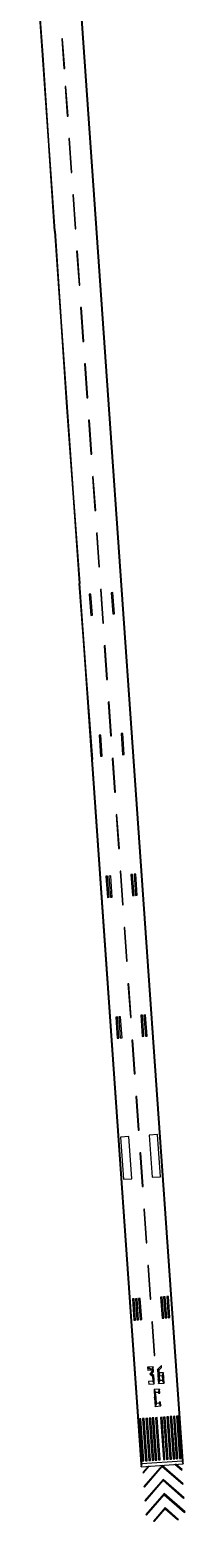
# Model space of a CAD drawing. Extents: x -9400 to 1633, y -9229 to 1165.
# Drawn here: x -4837 to -4286, y -9229 to -3948 of the extents above; entities that cross this region are included whole.
import ezdxf

# ---------------------------------------------------------------- set-up
doc = ezdxf.new("R2010")
doc.units = 0

msp = doc.modelspace()

# ---------------------------------------------------------------- linework, layer by layer
at = {"layer": 'mg_to_dxf', "color": 251}
for points in [[(-4834.34, -3413.26), (-4834.34, -3413.26), (-4837.33, -3413.47), (-4790.59, -4036.89)], [(-4793.59, -4037.1), (-4793.59, -4037.1), (-4790.59, -4036.89), (-4837.33, -3413.47)], [(-4643.95, -4026.61), (-4687.7, -3402.97), (-4690.69, -3403.18), (-4646.95, -4026.82)], [(-4720.92, -3979.74), (-4723.92, -3979.95), (-4716.6, -4084.3), (-4713.6, -4084.09)], [(-4793.59, -4037.1), (-4793.59, -4037.1), (-4793.59, -4037.1), (-4790.59, -4036.89)], [(-4790.59, -4036.89), (-4790.59, -4036.89), (-4793.59, -4037.1), (-4790.59, -4036.89)], [(-4749.84, -4660.74), (-4749.84, -4660.74), (-4790.59, -4036.89), (-4793.59, -4037.1)], [(-4746.85, -4660.53), (-4746.85, -4660.53), (-4790.59, -4036.89), (-4749.84, -4660.74)], [(-4600.21, -4650.24), (-4643.95, -4026.61), (-4646.95, -4026.82), (-4603.2, -4650.45)], [(-4709.08, -4148.53), (-4712.08, -4148.74), (-4704.76, -4253.08), (-4701.76, -4252.87)], [(-4690.76, -4452.59), (-4687.77, -4452.38), (-4696.17, -4332.67), (-4699.16, -4332.88)], [(-4682.17, -4532.18), (-4685.16, -4532.39), (-4676.77, -4652.1), (-4673.77, -4651.89)], [(-4746.85, -4660.53), (-4746.85, -4660.53), (-4749.84, -4660.74), (-4746.85, -4660.53)], [(-4746.85, -4660.53), (-4746.85, -4660.53), (-4749.84, -4660.74)], [(-4706.1, -5284.37), (-4706.1, -5284.37), (-4746.85, -4660.53), (-4749.84, -4660.74)], [(-4706.1, -5284.37), (-4706.1, -5284.37), (-4703.1, -5284.16), (-4746.85, -4660.53)], [(-4556.46, -5273.88), (-4600.21, -4650.24), (-4603.2, -4650.45), (-4559.46, -5274.09)], [(-4668.18, -4731.69), (-4671.17, -4731.9), (-4662.77, -4851.61), (-4659.78, -4851.4)], [(-4648.78, -5051.12), (-4645.79, -5050.91), (-4654.18, -4931.2), (-4657.17, -4931.41)], [(-4640.19, -5130.71), (-4643.18, -5130.92), (-4634.78, -5250.63), (-4631.79, -5250.42)], [(-4512.72, -5897.51), (-4556.46, -5273.88), (-4559.46, -5274.09), (-4515.71, -5897.72)], [(-4706.1, -5284.37), (-4706.1, -5284.37), (-4703.1, -5284.16), (-4706.1, -5284.37)], [(-4703.1, -5284.16), (-4703.1, -5284.16), (-4703.1, -5284.16), (-4706.1, -5284.37)], [(-4703.1, -5284.16), (-4703.1, -5284.16), (-4706.1, -5284.37), (-4659.36, -5907.8)], [(-4662.35, -5908.01), (-4662.35, -5908.01), (-4659.36, -5907.8), (-4706.1, -5284.37)], [(-4626.19, -5330.22), (-4629.19, -5330.43), (-4620.79, -5450.14), (-4617.8, -5449.93)], [(-4606.79, -5649.65), (-4603.8, -5649.44), (-4612.2, -5529.73), (-4615.19, -5529.94)], [(-4598.2, -5729.24), (-4601.2, -5729.45), (-4592.8, -5849.16), (-4589.81, -5848.95)], [(-4662.35, -5908.01), (-4662.35, -5908.01), (-4662.35, -5908.01), (-4659.36, -5907.8)], [(-4659.36, -5907.8), (-4659.36, -5907.8), (-4662.35, -5908.01), (-4659.36, -5907.8)], [(-4659.36, -5907.8), (-4659.36, -5907.8), (-4662.35, -5908.01), (-4615.61, -6531.43)], [(-4618.61, -6531.64), (-4618.61, -6531.64), (-4615.61, -6531.43), (-4662.35, -5908.01)], [(-4468.97, -6521.15), (-4512.72, -5897.51), (-4515.71, -5897.72), (-4471.97, -6521.36)], [(-4621.33, -6021.25), (-4615.34, -6020.83), (-4620.59, -5946.02), (-4626.57, -5946.44)], [(-4584.21, -5928.75), (-4587.2, -5928.96), (-4578.8, -6048.67), (-4575.81, -6048.46)], [(-4543.52, -6015.79), (-4537.53, -6015.37), (-4542.78, -5940.56), (-4548.77, -5940.98)], [(-4570.21, -6128.26), (-4573.21, -6128.47), (-4564.81, -6248.18), (-4561.82, -6247.97)], [(-4556.22, -6327.77), (-4559.21, -6327.98), (-4550.81, -6447.69), (-4547.82, -6447.48)], [(-4507.79, -6439.33), (-4513.78, -6439.75), (-4508.53, -6514.57), (-4502.55, -6514.15)], [(-4585.6, -6444.79), (-4591.59, -6445.21), (-4586.34, -6520.03), (-4580.35, -6519.61)], [(-4618.61, -6531.64), (-4618.61, -6531.64), (-4615.61, -6531.43)], [(-4618.61, -6531.64), (-4618.61, -6531.64), (-4618.61, -6531.64), (-4615.61, -6531.43)], [(-4571.87, -7155.07), (-4615.61, -6531.43), (-4618.61, -6531.64), (-4574.86, -7155.28)], [(-4542.22, -6527.28), (-4545.22, -6527.49), (-4536.82, -6647.2), (-4533.83, -6646.99)], [(-4425.23, -7144.78), (-4468.97, -6521.15), (-4471.97, -6521.36), (-4428.22, -7144.99)], [(-4528.23, -6726.79), (-4531.22, -6727), (-4522.82, -6846.71), (-4519.83, -6846.5)], [(-4561.59, -6944.33), (-4567.57, -6944.75), (-4562.33, -7019.57), (-4556.34, -7019.15)], [(-4550.62, -6943.56), (-4556.6, -6943.98), (-4551.35, -7018.8), (-4545.37, -7018.38)], [(-4514.23, -6926.3), (-4517.23, -6926.51), (-4508.83, -7046.22), (-4505.84, -7046.01)], [(-4472.81, -6938.11), (-4478.79, -6938.53), (-4473.54, -7013.34), (-4467.56, -7012.92)], [(-4461.83, -6937.34), (-4467.82, -6937.76), (-4462.57, -7012.57), (-4456.59, -7012.15)], [(-4494.83, -7245.73), (-4491.84, -7245.52), (-4500.24, -7125.81), (-4503.23, -7126.02)], [(-4528.12, -7778.7), (-4571.87, -7155.07), (-4574.86, -7155.28), (-4531.11, -7778.91)], [(-4381.48, -7768.42), (-4425.23, -7144.78), (-4428.22, -7144.99), (-4384.48, -7768.63)], [(-4486.24, -7325.32), (-4489.24, -7325.53), (-4480.84, -7445.24), (-4477.85, -7445.03)], [(-4527.34, -7518.34), (-4521.35, -7517.92), (-4526.6, -7443.11), (-4532.59, -7443.53)], [(-4515.63, -7442.34), (-4521.61, -7442.76), (-4516.37, -7517.57), (-4510.38, -7517.15)], [(-4438.56, -7512.12), (-4432.57, -7511.7), (-4437.82, -7436.88), (-4443.8, -7437.3)], [(-4427.58, -7511.35), (-4421.6, -7510.93), (-4426.85, -7436.11), (-4432.83, -7436.53)], [(-4472.25, -7524.83), (-4475.24, -7525.04), (-4466.85, -7644.75), (-4463.85, -7644.54)], [(-4452.85, -7844.26), (-4449.86, -7844.05), (-4458.25, -7724.34), (-4461.25, -7724.55)], [(-4484.38, -8402.34), (-4528.12, -7778.7), (-4531.11, -7778.91), (-4487.37, -8402.55)], [(-4337.74, -8392.05), (-4381.48, -7768.42), (-4384.48, -7768.63), (-4340.73, -8392.26)], [(-4485.89, -7866.3), (-4515.82, -7868.4), (-4505.32, -8018.03), (-4475.39, -8015.93)], [(-4403.57, -8010.89), (-4373.64, -8008.79), (-4384.14, -7859.16), (-4414.07, -7861.26)], [(-4438.86, -8043.77), (-4435.86, -8043.56), (-4444.26, -7923.85), (-4447.25, -7924.06)], [(-4430.27, -8123.36), (-4433.26, -8123.57), (-4424.86, -8243.28), (-4421.87, -8243.07)], [(-4416.27, -8322.87), (-4419.26, -8323.08), (-4410.87, -8442.79), (-4407.87, -8442.58)], [(-4296.98, -9015.9), (-4293.99, -9015.69), (-4337.74, -8392.05), (-4340.73, -8392.26)], [(-4443.62, -9026.18), (-4440.63, -9025.97), (-4484.38, -8402.34), (-4487.37, -8402.55)], [(-4467.6, -8441.43), (-4473.59, -8441.85), (-4468.34, -8516.66), (-4462.35, -8516.24)], [(-4456.63, -8440.66), (-4462.61, -8441.08), (-4457.36, -8515.89), (-4451.38, -8515.47)], [(-4445.65, -8439.89), (-4451.64, -8440.31), (-4446.39, -8515.12), (-4440.41, -8514.7)], [(-4367.85, -8434.43), (-4373.83, -8434.85), (-4368.58, -8509.67), (-4362.6, -8509.25)], [(-4356.87, -8433.66), (-4362.86, -8434.08), (-4357.61, -8508.9), (-4351.62, -8508.48)], [(-4345.9, -8432.89), (-4351.88, -8433.31), (-4346.64, -8508.13), (-4340.65, -8507.71)], [(-4402.28, -8522.38), (-4405.27, -8522.59), (-4396.87, -8642.29), (-4393.88, -8642.09)], [(-4400.08, -8682.29), (-4420.03, -8683.69), (-4404.37, -8692.62)], [(-4404.37, -8692.62), (-4420.03, -8683.69), (-4419.33, -8693.67)], [(-4404.02, -8697.55), (-4412.37, -8707.21), (-4405.33, -8706.72), (-4398.89, -8699.25)], [(-4412.37, -8707.21), (-4402.76, -8715.62), (-4397.91, -8713.22), (-4405.33, -8706.72)], [(-4398.89, -8699.25), (-4400.08, -8682.29), (-4404.37, -8692.62), (-4404.02, -8697.55)], [(-4402.76, -8715.62), (-4401.57, -8732.52), (-4396.9, -8727.68), (-4397.91, -8713.22)], [(-4379.27, -8693.09), (-4370.46, -8683.95), (-4370.93, -8677.24), (-4384.42, -8691.22)], [(-4381.79, -8728.63), (-4377.82, -8713.81), (-4378.52, -8703.84), (-4384.42, -8691.22)], [(-4384.42, -8691.22), (-4378.52, -8703.84), (-4379.27, -8693.09)], [(-4363.56, -8702.79), (-4378.52, -8703.84), (-4377.82, -8713.81), (-4368.09, -8713.13)], [(-4368.09, -8713.13), (-4366.9, -8730.09), (-4362.26, -8721.24), (-4363.56, -8702.79)], [(-4416.53, -8733.57), (-4415.83, -8743.54), (-4395.88, -8742.15), (-4401.57, -8732.52)], [(-4395.88, -8742.15), (-4396.9, -8727.68), (-4401.57, -8732.52)], [(-4391.29, -8771.9), (-4381.31, -8771.2), (-4377.03, -8760.87), (-4396.98, -8762.27)], [(-4396.98, -8762.27), (-4394.88, -8792.2), (-4391.29, -8771.9)], [(-4376.63, -8730.77), (-4377.82, -8713.81), (-4381.79, -8728.63)], [(-4381.79, -8728.63), (-4380.92, -8741.1), (-4376.63, -8730.77)], [(-4381.31, -8771.2), (-4381.03, -8775.19), (-4376.05, -8774.84), (-4377.03, -8760.87)], [(-4380.92, -8741.1), (-4360.97, -8739.7), (-4366.9, -8730.09), (-4376.63, -8730.77)], [(-4360.97, -8739.7), (-4362.26, -8721.24), (-4366.9, -8730.09)], [(-4391.29, -8771.9), (-4394.88, -8792.2), (-4389.89, -8791.85)], [(-4388.49, -8811.8), (-4389.89, -8791.85), (-4394.88, -8792.2), (-4392.78, -8822.12)], [(-4392.78, -8822.12), (-4372.83, -8820.72), (-4378.52, -8811.1), (-4388.49, -8811.8)], [(-4372.83, -8820.72), (-4373.81, -8806.76), (-4378.79, -8807.11), (-4378.52, -8811.1)], [(-4443.1, -8865.75), (-4448.83, -8866.15), (-4438.34, -9015.79), (-4432.6, -9015.38)], [(-4426.87, -9014.98), (-4421.13, -9014.58), (-4431.63, -8864.95), (-4437.36, -8865.35)], [(-4415.4, -9014.18), (-4409.66, -9013.78), (-4420.16, -8864.14), (-4425.89, -8864.54)], [(-4403.92, -9013.37), (-4398.19, -9012.97), (-4408.68, -8863.34), (-4414.42, -8863.74)], [(-4392.45, -9012.57), (-4386.72, -9012.17), (-4397.21, -8862.53), (-4402.95, -8862.94)], [(-4385.74, -8861.73), (-4391.48, -8862.13), (-4380.98, -9011.76), (-4375.24, -9011.36)], [(-4368.53, -8860.52), (-4374.27, -8860.92), (-4363.77, -9010.56), (-4358.04, -9010.15)], [(-4352.3, -9009.75), (-4346.56, -9009.35), (-4357.06, -8859.72), (-4362.8, -8860.12)], [(-4340.83, -9008.95), (-4335.09, -9008.54), (-4345.59, -8858.91), (-4351.32, -8859.31)], [(-4334.12, -8858.11), (-4339.85, -8858.51), (-4329.36, -9008.14), (-4323.62, -9007.74)], [(-4322.65, -8857.3), (-4328.38, -8857.71), (-4317.88, -9007.34), (-4312.15, -9006.94)], [(-4300.68, -9006.13), (-4311.17, -8856.5), (-4316.91, -8856.9), (-4306.41, -9006.53)], [(-4440.63, -9025.97), (-4443.62, -9026.18), (-4442.92, -9036.16)], [(-4442.92, -9036.16), (-4293.29, -9025.66), (-4296.98, -9015.9), (-4440.63, -9025.97)], [(-4318.23, -9027.41), (-4322.46, -9027.71), (-4298.85, -9048.23), (-4296.88, -9045.96)], [(-4293.29, -9025.66), (-4293.99, -9015.69), (-4296.98, -9015.9)], [(-4436.54, -9055.76), (-4434.27, -9057.73), (-4413.75, -9034.11), (-4417.98, -9034.41)], [(-4368.11, -9030.91), (-4433.04, -9105.64), (-4430.77, -9107.6), (-4367.81, -9035.14)], [(-4364.61, -9080.79), (-4429.54, -9155.51), (-4427.28, -9157.48), (-4364.31, -9085.02)], [(-4367.81, -9035.14), (-4295.35, -9098.1), (-4293.38, -9095.84), (-4368.11, -9030.91)], [(-4364.31, -9085.02), (-4291.85, -9147.98), (-4289.88, -9145.72), (-4364.61, -9080.79)], [(-4361.11, -9130.66), (-4426.04, -9205.39), (-4423.78, -9207.36), (-4360.81, -9134.9)], [(-4360.81, -9134.9), (-4288.35, -9197.86), (-4286.38, -9195.59), (-4361.11, -9130.66)], [(-4357.61, -9180.54), (-4399.35, -9228.58), (-4395.12, -9228.28), (-4357.32, -9184.77)], [(-4357.32, -9184.77), (-4313.81, -9222.58), (-4309.57, -9222.28), (-4357.61, -9180.54)]]:
    msp.add_3dface(points, dxfattribs=at)

doc.saveas('drawing.dxf')
